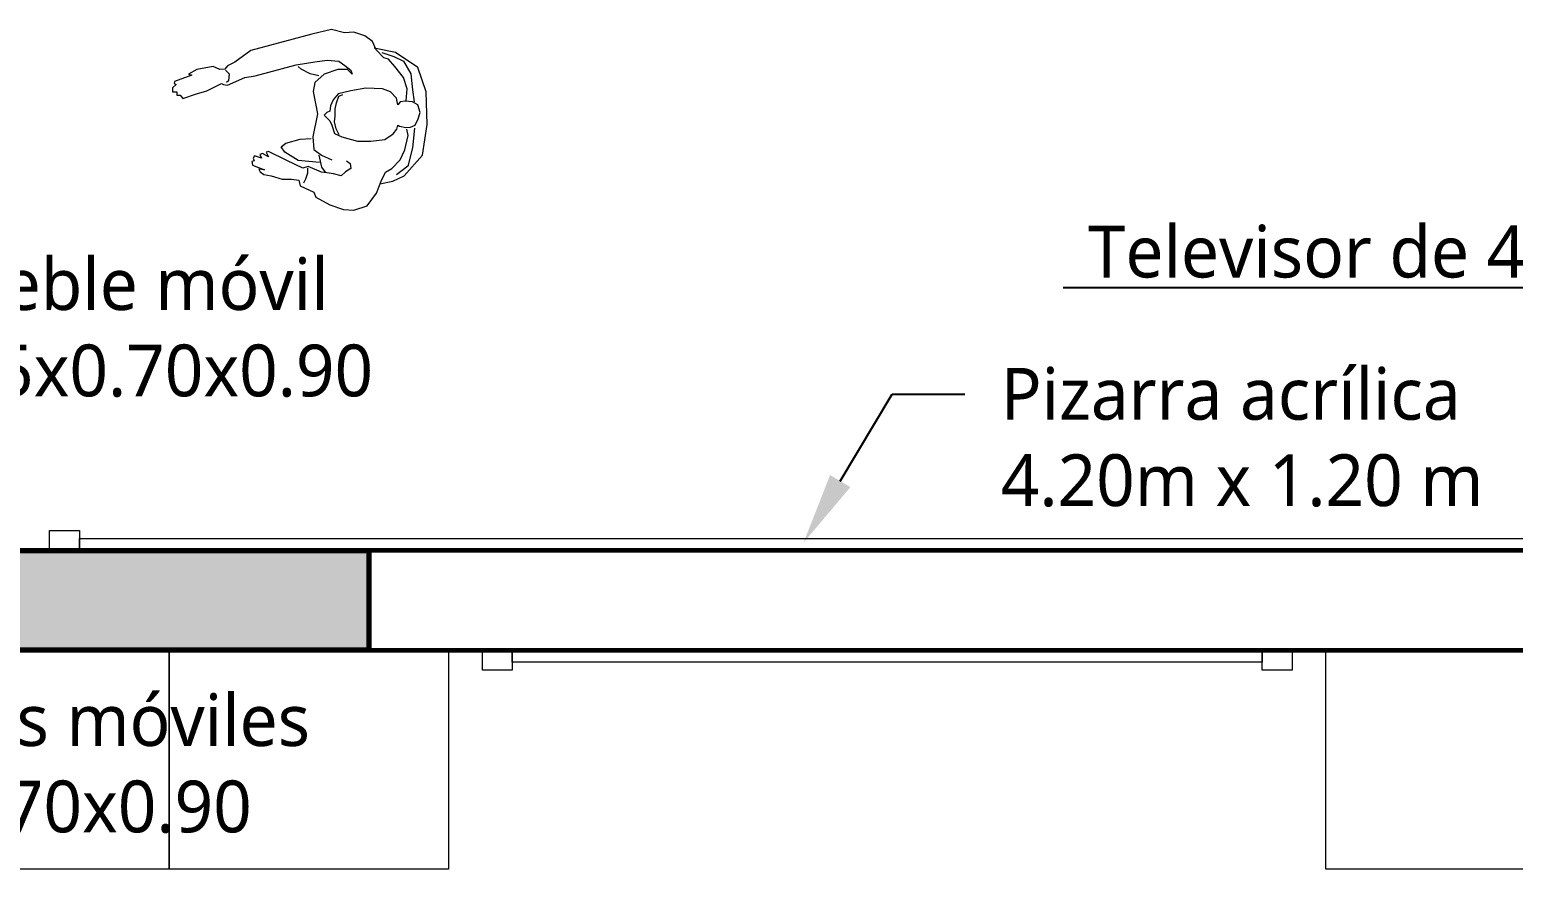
# Model space of a CAD drawing. Header units: millimetres. Extents: x 1 to 121, y 0 to 90.
# Drawn here: x 98.574 to 102.294, y 55.088 to 57.194 of the extents above; entities that cross this region are included whole.
import ezdxf
from ezdxf import colors
from ezdxf.entities.mleader import LeaderData, LeaderLine
from ezdxf.math import Vec2, Vec3

# ---------------------------------------------------------------- set-up
doc = ezdxf.new("R2010")
doc.units = ezdxf.units.MM
for name, color, linetype, lineweight in [('COLUMNAS 50', 32, 'Continuous', 70), ('Cotas varias El', 253, 'Continuous', 13), ('Equipamiento SR', 23, 'Continuous', 0), ('letras sr', 7, 'Continuous', 5), ('MOBILIARIO_Pen_No__1', 7, 'Continuous', 13), ('Muros el', 144, 'Continuous', 60), ('PERSONAS', 8, 'Continuous', 0), ('Structural - Bearing_Pen_No__20', 1, 'Continuous', 0), ('Vanos', 140, 'Continuous', 5)]:
    doc.layers.add(name, color=color, linetype=linetype, lineweight=lineweight)
doc.styles.add('Generales', font='trebuc.ttf', dxfattribs={"height": 0.1})

# ---------------------------------------------------------------- blocks, each defined once
blk = doc.blocks.new('Picture 18')
at = {"layer": 'Equipamiento SR', "linetype": 'Continuous'}
for p, q in [((0.075, 0), (0, 0)), ((0, 0), (0, -0.05)), ((4.125, 0), (0.075, 0)), ((0.075, 0), (0.075, -0.03)), ((0.075, -0.05), (0.075, 0)), ((0.075, -0.03), (4.125, -0.03)), ((0, -0.05), (0.075, -0.05))]:
    blk.add_line(p, q, dxfattribs=at)
blk = doc.blocks.new('A$C3701786B')
at = {"layer": 'Equipamiento SR', "linetype": 'Continuous'}
for p, q in [((0, 0.05), (0.075, 0.05)), ((0, 0), (0, 0.05)), ((0.075, 0.05), (0.075, 0)), ((1.955, 0.05), (2.03, 0.05)), ((1.955, 0), (1.955, 0.05)), ((2.03, 0.05), (2.03, 0)), ((0.075, 0.03), (1.955, 0.03)), ((0.075, 0), (0.075, 0.03)), ((1.955, 0.03), (1.955, 0)), ((0.075, 0), (0, 0)), ((2.03, 0), (1.955, 0))]:
    blk.add_line(p, q, dxfattribs=at)
at = {"layer": 'Equipamiento SR'}
blk.add_line((0, 0), (1.955, 0), dxfattribs=at)
blk = doc.blocks.new('A$C0C99268F')
at = {"color": 0, "linetype": 'ByBlock'}
for points in [[(0.2019, 0.3292), (0.1927, 0.3357), (0.1914, 0.3487), (0.2045, 0.3565), (0.2149, 0.3669), (0.2344, 0.3617), (0.2513, 0.3591), (0.2644, 0.3578), (0.2982, 0.3435), (0.3113, 0.3474), (0.3516, 0.3279), (0.3972, 0.3058), (0.4037, 0.3071), (0.3972, 0.3188), (0.4128, 0.311), (0.4193, 0.3136), (0.4154, 0.3227), (0.4324, 0.3162), (0.4363, 0.3227), (0.4337, 0.3292), (0.4389, 0.3305), (0.4376, 0.3396), (0.4076, 0.3513), (0.4219, 0.35), (0.418, 0.3565), (0.4089, 0.363), (0.3907, 0.3669), (0.3633, 0.3747), (0.3399, 0.3747), (0.3217, 0.3773), (0.3178, 0.3917), (0.2839, 0.4073), (0.2787, 0.4203), (0.2435, 0.4398), (0.2097, 0.4515), (0.1836, 0.4528), (0.1498, 0.4424), (0.1263, 0.4099), (0.1146, 0.38), (0.1042, 0.3578), (0.0886, 0.3487), (0.0677, 0.3266), (0.056, 0.3019), (0.0469, 0.2654), (0.0508, 0.2498)], [(0.1185, 0.3865), (0.086, 0.38), (0.0573, 0.3669), (0.0117, 0.3149), (0, 0.2381), (0.0026, 0.1561), (0.0234, 0.095), (0.0794, 0.0573), (0.1328, 0.0468)], [(0.2995, 0.3474), (0.2995, 0.3604), (0.3047, 0.3747), (0.3099, 0.3852)], [(0.0313, 0.2472), (0.0365, 0.2967), (0.0482, 0.3422), (0.0768, 0.3643)], [(0.2709, 0.3149), (0.2644, 0.3448), (0.2553, 0.3578)], [(0.0521, 0.1783), (0.0495, 0.1483), (0.0586, 0.1197), (0.0807, 0.0924), (0.0964, 0.0742), (0.1081, 0.0703), (0.1276, 0.0507), (0.1367, 0.0299), (0.1563, 0.0156), (0.1836, 0.0065), (0.2071, 0.0078), (0.2396, 0), (0.2891, 0.0117), (0.4415, 0.052), (0.4819, 0.082), (0.5001, 0.0911), (0.5066, 0.0989), (0.5196, 0.1002), (0.5366, 0.0924), (0.5769, 0.1002), (0.5978, 0.1119), (0.5899, 0.1145), (0.6329, 0.1301), (0.6342, 0.1353), (0.629, 0.1379), (0.6381, 0.1457), (0.6381, 0.1561), (0.6277, 0.1561), (0.6277, 0.164), (0.6186, 0.164), (0.6121, 0.1731), (0.5782, 0.1613), (0.5522, 0.1535), (0.5157, 0.1353), (0.5105, 0.1379), (0.5001, 0.1392), (0.4571, 0.1197), (0.4311, 0.1158), (0.3282, 0.0885), (0.2813, 0.0807), (0.25, 0.0768), (0.2214, 0.0794), (0.2058, 0.0898), (0.1914, 0.1015), (0.1875, 0.1119), (0.1993, 0.1002), (0.224, 0.1002), (0.2579, 0.1119), (0.2813, 0.1327), (0.2852, 0.1548), (0.2748, 0.2108), (0.2865, 0.2693), (0.2839, 0.3006), (0.2644, 0.3149), (0.2383, 0.3266)], [(0.2696, 0.3331), (0.323, 0.3279), (0.3568, 0.3071), (0.3659, 0.2941), (0.3542, 0.285), (0.3178, 0.2746), (0.2904, 0.2733)], [(0.2201, 0.2641), (0.2279, 0.2485), (0.2318, 0.2316), (0.2305, 0.2173), (0.2305, 0.1991), (0.2266, 0.1835), (0.2214, 0.1666), (0.211, 0.1627)], [(0.1133, 0.0573), (0.0833, 0.0677), (0.0586, 0.0794), (0.0404, 0.1106), (0.0365, 0.1509), (0.0326, 0.1809)], [(0.2709, 0.1158), (0.293, 0.1106), (0.3152, 0.0989), (0.323, 0.0924)], [(0.5053, 0.1015), (0.4962, 0.1106), (0.4975, 0.1288), (0.5027, 0.1327)]]:
    blk.add_lwpolyline(points, dxfattribs=at)
blk.add_lwpolyline([(0.2579, 0.2147), (0.2513, 0.2212), (0.2435, 0.229), (0.2383, 0.2394), (0.2318, 0.2602), (0.2136, 0.2693), (0.1745, 0.2798), (0.1406, 0.2798), (0.1055, 0.2759), (0.0846, 0.2615), (0.0755, 0.2498), (0.0729, 0.2394), (0.069, 0.242), (0.0534, 0.2459), (0.0417, 0.2446), (0.03, 0.2394), (0.0221, 0.2238), (0.0169, 0.2082), (0.0234, 0.1887), (0.0365, 0.1809), (0.0547, 0.1796), (0.0677, 0.1809), (0.0729, 0.1887), (0.0768, 0.1718), (0.0912, 0.1561), (0.112, 0.1483), (0.1537, 0.147), (0.1914, 0.1535), (0.2227, 0.1613), (0.2357, 0.1757), (0.2422, 0.1913), (0.2435, 0.2043), (0.2513, 0.2082)], close=True, dxfattribs=at)
blk = doc.blocks.new('A$C7148350E')
at = {"rotation": 270}
blk.add_blockref('A$C0C99268F', (0, 0.6381), dxfattribs=at)
blk = doc.blocks.new('A$C7C4655C2')
at = {"true_color": 0x939598}
h = blk.add_hatch(color=252, dxfattribs=at)
h.dxf.hatch_style = 1
h.paths.add_polyline_path([(1.9, 0.45), (1.9, 0.025), (2.25, 0.025), (2.25, 1.125), (1.9, 1.125), (1.9, 0.7), (0, 0.7), (0, 0.45)])
edge = h.paths.add_edge_path(flags=16)
edge.add_arc((2.075, 0.575), 0.00871, 0, 360)
at = {"layer": 'COLUMNAS 50', "linetype": 'Continuous'}
for p, q in [((1.9, 0.7), (1.9, 1.125)), ((1.9, 0.025), (1.9, 0.45))]:
    blk.add_line(p, q, dxfattribs=at)
blk.add_lwpolyline([(0, 0.7), (1.9, 0.7), (1.9, 1.125), (2.25, 1.125), (2.25, 0.025), (1.9, 0.025), (1.9, 0.45), (0, 0.45)], close=True, dxfattribs=at)
at = {"layer": 'Structural - Bearing_Pen_No__20', "linetype": 'Continuous'}
for p, q in [((2.075, 1.15), (2.075, 0.62)), ((1.825, 0.575), (2.005, 0.575)), ((2.145, 0.575), (2.325, 0.575)), ((2.075, 0), (2.075, 0.53))]:
    blk.add_line(p, q, dxfattribs=at)
blk.add_circle((2.075, 0.575), 0.00871, dxfattribs=at)
blk.add_point((2.075, 0.575), dxfattribs=at)

msp = doc.modelspace()

# ---------------------------------------------------------------- linework, layer by layer
at = {"layer": 'Equipamiento SR'}
for points in [[(98.9241, 55.6378), (98.9241, 55.0878), (98.2241, 55.0878), (98.2241, 55.6378), (98.9241, 55.6378)], [(98.9241, 55.6378), (98.9241, 55.0878), (98.2241, 55.0878), (98.2241, 55.6378), (98.9241, 55.6378)], [(99.6241, 55.6378), (99.6241, 55.0878), (98.9241, 55.0878), (98.9241, 55.6378), (99.6241, 55.6378)], [(99.6241, 55.6378), (99.6241, 55.0878), (98.9241, 55.0878), (98.9241, 55.6378), (99.6241, 55.6378)], [(102.5241, 55.6378), (102.5241, 55.0878), (101.8241, 55.0878), (101.8241, 55.6378), (102.5241, 55.6378)], [(102.5241, 55.6378), (102.5241, 55.0878), (101.8241, 55.0878), (101.8241, 55.6378), (102.5241, 55.6378)]]:
    msp.add_lwpolyline(points, dxfattribs=at)
at = {"layer": 'Muros el', "ltscale": 0.05}
msp.add_lwpolyline([(102.7241, 55.8878), (99.4241, 55.8878), (99.4241, 55.6378), (102.7241, 55.6378)], close=True, dxfattribs=at)
msp.add_lwpolyline([(102.7241, 55.8878), (99.4241, 55.8878), (99.4241, 55.6378), (102.7241, 55.6378)], close=True, dxfattribs=at)

# ---------------------------------------------------------------- block references
at = {"layer": 'Cotas varias El', "rotation": 180}
msp.add_blockref('A$C3701786B', (101.7391, 55.6378), dxfattribs=at)
at = {"layer": 'MOBILIARIO_Pen_No__1', "linetype": 'Continuous', "xscale": -1, "rotation": 180}
msp.add_blockref('Picture 18', (98.6241, 55.8878), dxfattribs=at)
msp.add_blockref('Picture 18', (98.6241, 55.8878), dxfattribs=at)
at = {"layer": 'PERSONAS', "rotation": 270}
msp.add_blockref('A$C7148350E', (98.9323, 57.1943), dxfattribs=at)
msp.add_blockref('A$C7148350E', (98.9323, 57.1943), dxfattribs=at)
at = {"layer": 'Vanos', "rotation": 180}
msp.add_blockref('A$C7C4655C2', (99.4241, 56.3378), dxfattribs=at)
msp.add_blockref('A$C7C4655C2', (99.4241, 56.3378), dxfattribs=at)

# ---------------------------------------------------------------- texts
at = {"layer": 'letras sr', "insert": (97.9441, 55.5272), "char_height": 0.13, "attachment_point": 1, "style": 'Generales'}
msp.add_mtext('\\pxql;Muebles móviles\\P0.55x0.70x0.90', dxfattribs=at)

# ---------------------------------------------------------------- leaders
at = {"layer": 'letras sr'}
ml = msp.add_multileader_mtext('Standard', dxfattribs=at)
ml.set_content('Televisor de 42"', color=256, style='Generales')
ml.set_leader_properties()
ml.build(insert=Vec2(0, 0))
ml.multileader.update_dxf_attribs({"text_right_attachment_type": 6, "dogleg_length": 0.36, "arrow_head_size": 0.18})
ctx = ml.context
ctx.base_point, ctx.char_height, ctx.arrow_head_size, ctx.landing_gap_size, ctx.plane_origin = Vec3(101.1373, 56.6366), 0.13, 0.18, 0.09, Vec3(100.8048, 57.236)
ctx.right_attachment = 6
notes = []
notes.append((ctx, [(1, (1, 1, 0), (102.7733, 56.5465), (-1, 0), 0.1826, [(0, [(102.9942, 56.2173)], 0, [])])]))
ctx.mtext.insert, ctx.mtext.flow_direction = Vec3(101.2273, 56.7025), 5
ml = msp.add_multileader_mtext('Standard', dxfattribs=at)
ml.set_content('Mueble móvil\\P0.35x0.70x0.90', color=256, style='Generales')
ml.set_leader_properties()
ml.build(insert=Vec2(0, 0))
ml.multileader.update_dxf_attribs({"text_right_attachment_type": 6, "dogleg_length": 0.36, "arrow_head_size": 0.18})
ctx = ml.context
ctx.base_point, ctx.char_height, ctx.arrow_head_size, ctx.landing_gap_size, ctx.plane_origin = Vec3(98.1583, 56.5549), 0.13, 0.18, 0.09, Vec3(97.7873, 57.0618)
ctx.right_attachment = 6
notes.append((ctx, [(0, (1, 1, 0), (97.9757, 56.5549), (1, 0), 0.1826, [(0, [(97.7431, 56.1616)], 0, [])])]))
ctx.mtext.insert, ctx.mtext.flow_direction = Vec3(98.2483, 56.621), 5
ml = msp.add_multileader_mtext('Standard', dxfattribs=at)
ml.set_content('Pizarra acrílica\\P4.20m x 1.20 m', color=256, style='Generales')
ml.set_leader_properties()
ml.build(insert=Vec2(0, 0))
ml.multileader.update_dxf_attribs({"text_right_attachment_type": 6, "dogleg_length": 0.36, "arrow_head_size": 0.18})
ctx = ml.context
ctx.base_point, ctx.char_height, ctx.arrow_head_size, ctx.landing_gap_size, ctx.plane_origin = Vec3(100.919, 56.2798), 0.13, 0.18, 0.09, Vec3(99.8232, 57.7892)
ctx.right_attachment = 6
notes.append((ctx, [(0, (1, 1, 0), (100.7364, 56.2798), (1, 0), 0.1826, [(0, [(100.5143, 55.9072)], 0, [])])]))
ctx.mtext.insert, ctx.mtext.flow_direction = Vec3(101.009, 56.3457), 5
for ctx, leaders in notes:
    for number, flags, end, landing, length, lines in leaders:
        leader = LeaderData()
        leader.index, (leader.has_last_leader_line, leader.has_dogleg_vector, leader.attachment_direction) = number, flags
        leader.last_leader_point, leader.dogleg_vector, leader.dogleg_length = Vec3(end), Vec3(landing), length
        for number, points, colour, breaks in lines:
            line = LeaderLine()
            line.index, line.vertices, line.color, line.breaks = number, Vec3.list(points), colors.encode_raw_color(colour), breaks
            leader.lines.append(line)
        ctx.leaders.append(leader)

doc.saveas('drawing.dxf')
